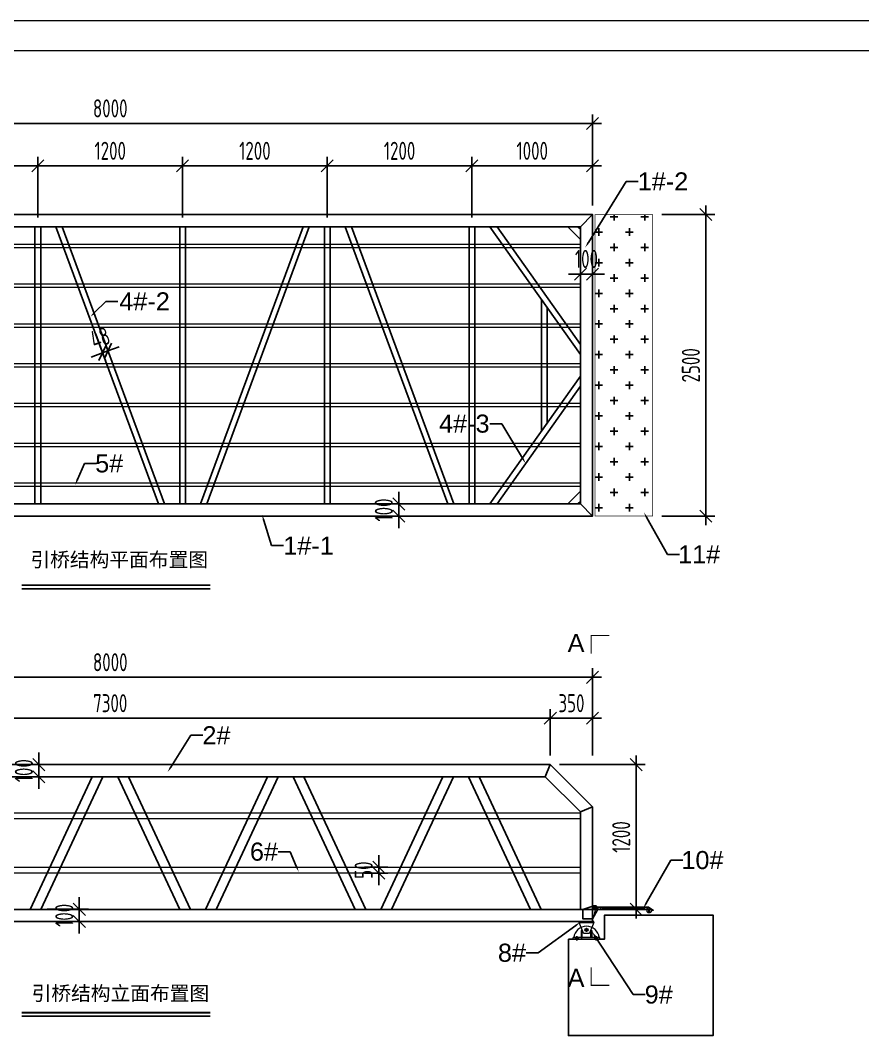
# Model space of a CAD drawing. Header units: millimetres. Extents: x 136606 to 1229059, y 82794 to 127566.
# Drawn here: x 845363 to 852348, y 118569 to 127031 of the extents above; entities that cross this region are included whole.
import ezdxf
from ezdxf import colors
from ezdxf.entities.mleader import LeaderData, LeaderLine
from ezdxf.math import Vec2, Vec3

# ---------------------------------------------------------------- set-up
doc = ezdxf.new("R2010")
doc.units = ezdxf.units.MM
doc.linetypes.add('CENTER', pattern=[0.6, 0.375, -0.075, 0.075, -0.075])
doc.linetypes.add('CENTER2', pattern=[28.575, 19.05, -3.175, 3.175, -3.175])
for name, color, linetype, lineweight in [('加强板', 140, 'Continuous', 18), ('图框', 7, 'Continuous', 13), ('型材', 7, 'Continuous', 15), ('文本', 3, 'Continuous', 13), ('结构', 4, 'Continuous', 18), ('铝斜撑', 241, 'Continuous', 9), ('铝龙骨', 7, 'Continuous', 9)]:
    doc.layers.add(name, color=color, linetype=linetype, lineweight=lineweight)
for name, color, linetype in [('标注', 9, 'Continuous'), ('铝横梁', 220, 'Continuous'), ('铝通', 4, 'Continuous')]:
    doc.layers.add(name, color=color, linetype=linetype)
doc.styles.add('Arial', font='arial.ttf')
doc.styles.add('hztxt', font='ros1.shx', dxfattribs={"width": 0.8, "bigfont": 'hztxt.shx'})
doc.dimstyles.new('DIM-50', dxfattribs={"dimscale": 50, "dimtxt": 3, "dimasz": 2, "dimexe": 1.5, "dimexo": 1.5, "dimgap": 1, "dimtad": 1, "dimdec": 1, "dimdsep": 46, "dimtxsty": 'hztxt', "dimblk": 'OBLIQUE', "dimcen": 0, "dimdle": 1.5, "dimclrd": 9, "dimclre": 9, "dimclrt": 2, "dimadec": 1, "dimazin": 0, "dimtfac": 1, "dimtdec": 1, "dimtix": 1, "dimtmove": 2, "dimatfit": 3, "dimldrblk": 'OBLIQUE', "dimfxl": 15, "dimtolj": 1, "dimtzin": 0, "dimarcsym": 1})

# ---------------------------------------------------------------- blocks, each defined once
blk = doc.blocks.new('_Oblique')
at = {"color": 0, "linetype": 'ByBlock', "lineweight": -2}
blk.add_line((-0.5, -0.5), (0.5, 0.5), dxfattribs=at)
blk = doc.blocks.new('*D942')
at = {"layer": 'Defpoints', "color": 0, "transparency": 16777216}
for p in [(842108.3, 121582), (842108.3, 120857.5, 0), (850108.3, 120857.5, 0)]:
    blk.add_point(p, dxfattribs=at)
at = {"layer": '标注', "color": 9, "lineweight": -2, "transparency": 16777216}
for p, q in [((842108.3, 120932.5), (842108.3, 121657)), ((850108.3, 120932.5), (850108.3, 121657)), ((850183.3, 121582), (842033.3, 121582))]:
    blk.add_line(p, q, dxfattribs=at)
at = {"layer": '标注', "color": 9, "lineweight": -2, "transparency": 16777216, "xscale": 100, "yscale": 100, "zscale": 100, "rotation": 180}
blk.add_blockref('_Oblique', (842108.3, 121582), dxfattribs=at)
at = {"layer": '标注', "color": 9, "lineweight": -2, "transparency": 16777216, "xscale": 100, "yscale": 100, "zscale": 100}
blk.add_blockref('_Oblique', (850108.3, 121582), dxfattribs=at)
at = {"layer": '标注', "color": 2, "transparency": 16777216, "insert": (846108.3, 121707), "char_height": 150, "attachment_point": 5, "style": 'hztxt'}
blk.add_mtext('\\A1;8000', dxfattribs=at)
blk = doc.blocks.new('*D944')
at = {"layer": 'Defpoints', "color": 0, "transparency": 16777216}
for p in [(850608.3, 125419.6, 0), (850608.3, 122919.6, 0), (851049, 122919.6)]:
    blk.add_point(p, dxfattribs=at)
at = {"layer": '标注', "color": 9, "lineweight": -2, "transparency": 16777216}
for p, q in [((851049, 125494.6), (851049, 122844.6)), ((850683.3, 125419.6), (851124, 125419.6)), ((850683.3, 122919.6), (851124, 122919.6))]:
    blk.add_line(p, q, dxfattribs=at)
at = {"layer": '标注', "color": 9, "lineweight": -2, "transparency": 16777216, "xscale": 100, "yscale": 100, "zscale": 100}
for p, rotation in [((851049, 125419.6), 90), ((851049, 122919.6), 270)]:
    blk.add_blockref('_Oblique', p, dxfattribs=dict(at, rotation=rotation))
at = {"layer": '标注', "color": 2, "transparency": 16777216, "insert": (850924, 124169.6), "char_height": 150, "attachment_point": 5, "rotation": 90, "style": 'hztxt'}
blk.add_mtext('\\A1;2500', dxfattribs=at)
blk = doc.blocks.new('*D945')
at = {"layer": 'Defpoints', "color": 0, "transparency": 16777216}
for p in [(842108.3, 126175.8), (842108.3, 125419.6, 0), (850108.3, 125419.6, 0)]:
    blk.add_point(p, dxfattribs=at)
at = {"layer": '标注', "color": 9, "lineweight": -2, "transparency": 16777216}
for p, q in [((842108.3, 125494.6), (842108.3, 126250.8)), ((850108.3, 125494.6), (850108.3, 126250.8)), ((850183.3, 126175.8), (842033.3, 126175.8))]:
    blk.add_line(p, q, dxfattribs=at)
at = {"layer": '标注', "color": 9, "lineweight": -2, "transparency": 16777216, "xscale": 100, "yscale": 100, "zscale": 100, "rotation": 180}
blk.add_blockref('_Oblique', (842108.3, 126175.8), dxfattribs=at)
at = {"layer": '标注', "color": 9, "lineweight": -2, "transparency": 16777216, "xscale": 100, "yscale": 100, "zscale": 100}
blk.add_blockref('_Oblique', (850108.3, 126175.8), dxfattribs=at)
at = {"layer": '标注', "color": 2, "transparency": 16777216, "insert": (846108.3, 126300.8), "char_height": 150, "attachment_point": 5, "style": 'hztxt'}
blk.add_mtext('\\A1;8000', dxfattribs=at)
blk = doc.blocks.new('EB')
at = {"layer": '加强板'}
blk.add_lwpolyline([(1337537242.4, 365767056.4), (1337537242.4, 365767006.4), (1337537257.4, 365767006.4), (1337537267.4, 365767056.4)], close=True, dxfattribs=at)
at = {"layer": '铝通'}
blk.add_lwpolyline([(1337537285.1, 365767056, 0.668622), (1337537253.6, 365767089.8), (1337537162.4, 365767061.4), (1337537162.4, 365766981.4), (1337537242.4, 365766981.4)], format="xyb", close=True, dxfattribs=at)
blk.add_circle((1337537262.4, 365767066.4), 7, dxfattribs=at)
blk = doc.blocks.new('A$C1CD0366B')
at = {"color": 1, "linetype": 'CENTER', "ltscale": 0.52}
for p, q in [((55.7, 60), (84.3, 60)), ((70, 45.7), (70, 74.3))]:
    blk.add_line(p, q, dxfattribs=at)
blk.add_lwpolyline([(0, 120), (0, 0), (10, 0), (10, 120)], close=True)
blk.add_lwpolyline([(10, 120), (96.7, 83.9, -0.315452), (100, 79.2), (100, 40.8, -0.315452), (96.7, 36.1), (10, 0)], format="xyb")
blk.add_circle((70, 60), 13)
blk = doc.blocks.new('*D946')
at = {"layer": 'Defpoints', "color": 0, "transparency": 16777216}
for p in [(845511.2, 119657.5, 0), (845511.2, 119557.5, 0), (845852, 119557.5)]:
    blk.add_point(p, dxfattribs=at)
at = {"layer": '标注', "color": 9, "lineweight": -2, "transparency": 16777216}
for p, q in [((845852, 119657.5), (845852, 119757.5)), ((845586.2, 119657.5), (845927, 119657.5)), ((845852, 119657.5), (845852, 119557.5)), ((845586.2, 119557.5), (845927, 119557.5)), ((845852, 119557.5), (845852, 119457.5))]:
    blk.add_line(p, q, dxfattribs=at)
at = {"layer": '标注', "color": 9, "lineweight": -2, "transparency": 16777216, "xscale": 100, "yscale": 100, "zscale": 100}
for p, rotation in [((845852, 119657.5), 270), ((845852, 119557.5), 90)]:
    blk.add_blockref('_Oblique', p, dxfattribs=dict(at, rotation=rotation))
at = {"layer": '标注', "color": 2, "transparency": 16777216, "insert": (845727, 119607.5), "char_height": 150, "attachment_point": 5, "rotation": 90, "style": 'hztxt'}
blk.add_mtext('\\A1;100', dxfattribs=at)
blk = doc.blocks.new('*D947')
at = {"layer": 'Defpoints', "color": 0, "transparency": 16777216}
for p in [(849758.3, 120857.5, 0), (850108.3, 119657.5, 0), (850471.3, 119657.5)]:
    blk.add_point(p, dxfattribs=at)
at = {"layer": '标注', "color": 9, "lineweight": -2, "transparency": 16777216}
for p, q in [((850471.3, 120932.5), (850471.3, 119582.5)), ((849833.3, 120857.5), (850546.3, 120857.5)), ((850183.3, 119657.5), (850546.3, 119657.5))]:
    blk.add_line(p, q, dxfattribs=at)
at = {"layer": '标注', "color": 9, "lineweight": -2, "transparency": 16777216, "xscale": 100, "yscale": 100, "zscale": 100}
for p, rotation in [((850471.3, 120857.5), 90), ((850471.3, 119657.5), 270)]:
    blk.add_blockref('_Oblique', p, dxfattribs=dict(at, rotation=rotation))
at = {"layer": '标注', "color": 2, "transparency": 16777216, "insert": (850346.3, 120257.5), "char_height": 150, "attachment_point": 5, "rotation": 90, "style": 'hztxt'}
blk.add_mtext('\\A1;1200', dxfattribs=at)
blk = doc.blocks.new('*D948')
at = {"layer": 'Defpoints', "color": 0, "transparency": 16777216}
for p in [(849108.3, 125824), (847908.3, 125319.6, 0), (849108.3, 125319.6, 0)]:
    blk.add_point(p, dxfattribs=at)
at = {"layer": '标注', "color": 9, "lineweight": -2, "transparency": 16777216}
for p, q in [((847908.3, 125394.6), (847908.3, 125899)), ((849108.3, 125394.6), (849108.3, 125899)), ((847833.3, 125824), (849183.3, 125824))]:
    blk.add_line(p, q, dxfattribs=at)
at = {"layer": '标注', "color": 9, "lineweight": -2, "transparency": 16777216, "xscale": 100, "yscale": 100, "zscale": 100, "rotation": 180}
blk.add_blockref('_Oblique', (847908.3, 125824), dxfattribs=at)
at = {"layer": '标注', "color": 9, "lineweight": -2, "transparency": 16777216, "xscale": 100, "yscale": 100, "zscale": 100}
blk.add_blockref('_Oblique', (849108.3, 125824), dxfattribs=at)
at = {"layer": '标注', "color": 2, "transparency": 16777216, "insert": (848508.3, 125949), "char_height": 150, "attachment_point": 5, "style": 'hztxt'}
blk.add_mtext('\\A1;1200', dxfattribs=at)
blk = doc.blocks.new('*D949')
at = {"layer": 'Defpoints', "color": 0, "transparency": 16777216}
for p in [(847908.3, 125824), (846708.3, 125319.6, 0), (847908.3, 125319.6, 0)]:
    blk.add_point(p, dxfattribs=at)
at = {"layer": '标注', "color": 9, "lineweight": -2, "transparency": 16777216}
for p, q in [((846708.3, 125394.6), (846708.3, 125899)), ((847908.3, 125394.6), (847908.3, 125899)), ((846633.3, 125824), (847983.3, 125824))]:
    blk.add_line(p, q, dxfattribs=at)
at = {"layer": '标注', "color": 9, "lineweight": -2, "transparency": 16777216, "xscale": 100, "yscale": 100, "zscale": 100, "rotation": 180}
blk.add_blockref('_Oblique', (846708.3, 125824), dxfattribs=at)
at = {"layer": '标注', "color": 9, "lineweight": -2, "transparency": 16777216, "xscale": 100, "yscale": 100, "zscale": 100}
blk.add_blockref('_Oblique', (847908.3, 125824), dxfattribs=at)
at = {"layer": '标注', "color": 2, "transparency": 16777216, "insert": (847308.3, 125949), "char_height": 150, "attachment_point": 5, "style": 'hztxt'}
blk.add_mtext('\\A1;1200', dxfattribs=at)
blk = doc.blocks.new('*D950')
at = {"layer": 'Defpoints', "color": 0, "transparency": 16777216}
for p in [(846708.3, 125824), (845508.3, 125319.6, 0), (846708.3, 125319.6, 0)]:
    blk.add_point(p, dxfattribs=at)
at = {"layer": '标注', "color": 9, "lineweight": -2, "transparency": 16777216}
for p, q in [((845508.3, 125394.6), (845508.3, 125899)), ((846708.3, 125394.6), (846708.3, 125899)), ((845433.3, 125824), (846783.3, 125824))]:
    blk.add_line(p, q, dxfattribs=at)
at = {"layer": '标注', "color": 9, "lineweight": -2, "transparency": 16777216, "xscale": 100, "yscale": 100, "zscale": 100, "rotation": 180}
blk.add_blockref('_Oblique', (845508.3, 125824), dxfattribs=at)
at = {"layer": '标注', "color": 9, "lineweight": -2, "transparency": 16777216, "xscale": 100, "yscale": 100, "zscale": 100}
blk.add_blockref('_Oblique', (846708.3, 125824), dxfattribs=at)
at = {"layer": '标注', "color": 2, "transparency": 16777216, "insert": (846108.3, 125949), "char_height": 150, "attachment_point": 5, "style": 'hztxt'}
blk.add_mtext('\\A1;1200', dxfattribs=at)
blk = doc.blocks.new('*D951')
at = {"layer": 'Defpoints', "color": 0, "transparency": 16777216}
for p in [(845508.3, 125824), (844308.3, 125319.6, 0), (845508.3, 125319.6, 0)]:
    blk.add_point(p, dxfattribs=at)
at = {"layer": '标注', "color": 9, "lineweight": -2, "transparency": 16777216}
for p, q in [((844308.3, 125394.6), (844308.3, 125899)), ((845508.3, 125394.6), (845508.3, 125899)), ((844233.3, 125824), (845583.3, 125824))]:
    blk.add_line(p, q, dxfattribs=at)
at = {"layer": '标注', "color": 9, "lineweight": -2, "transparency": 16777216, "xscale": 100, "yscale": 100, "zscale": 100, "rotation": 180}
blk.add_blockref('_Oblique', (844308.3, 125824), dxfattribs=at)
at = {"layer": '标注', "color": 9, "lineweight": -2, "transparency": 16777216, "xscale": 100, "yscale": 100, "zscale": 100}
blk.add_blockref('_Oblique', (845508.3, 125824), dxfattribs=at)
at = {"layer": '标注', "color": 2, "transparency": 16777216, "insert": (844908.3, 125949), "char_height": 150, "attachment_point": 5, "style": 'hztxt'}
blk.add_mtext('\\A1;1200', dxfattribs=at)
blk = doc.blocks.new('*D954')
at = {"layer": 'Defpoints', "color": 0, "transparency": 16777216}
for p in [(845737.7, 120857.5, 0), (845516.9, 120757.5), (845737.7, 120757.5, 0)]:
    blk.add_point(p, dxfattribs=at)
at = {"layer": '标注', "color": 9, "lineweight": -2, "transparency": 16777216}
for p, q in [((845516.9, 120857.5), (845516.9, 120957.5)), ((845662.7, 120857.5), (845441.9, 120857.5)), ((845516.9, 120857.5), (845516.9, 120757.5)), ((845662.7, 120757.5), (845441.9, 120757.5)), ((845516.9, 120757.5), (845516.9, 120657.5))]:
    blk.add_line(p, q, dxfattribs=at)
at = {"layer": '标注', "color": 9, "lineweight": -2, "transparency": 16777216, "xscale": 100, "yscale": 100, "zscale": 100}
for p, rotation in [((845516.9, 120857.5), 270), ((845516.9, 120757.5), 90)]:
    blk.add_blockref('_Oblique', p, dxfattribs=dict(at, rotation=rotation))
at = {"layer": '标注', "color": 2, "transparency": 16777216, "insert": (845391.9, 120807.5), "char_height": 150, "attachment_point": 5, "rotation": 90, "style": 'hztxt'}
blk.add_mtext('\\A1;100', dxfattribs=at)
blk = doc.blocks.new('*D955')
at = {"layer": 'Defpoints', "color": 0, "transparency": 16777216}
for p in [(850108.3, 121242.2), (849758.3, 120857.5, 0), (850108.3, 120857.5, 0)]:
    blk.add_point(p, dxfattribs=at)
at = {"layer": '标注', "color": 9, "lineweight": -2, "transparency": 16777216}
for p, q in [((849758.3, 120932.5), (849758.3, 121317.2)), ((850108.3, 120932.5), (850108.3, 121317.2)), ((849683.3, 121242.2), (850183.3, 121242.2))]:
    blk.add_line(p, q, dxfattribs=at)
at = {"layer": '标注', "color": 9, "lineweight": -2, "transparency": 16777216, "xscale": 100, "yscale": 100, "zscale": 100, "rotation": 180}
blk.add_blockref('_Oblique', (849758.3, 121242.2), dxfattribs=at)
at = {"layer": '标注', "color": 9, "lineweight": -2, "transparency": 16777216, "xscale": 100, "yscale": 100, "zscale": 100}
blk.add_blockref('_Oblique', (850108.3, 121242.2), dxfattribs=at)
at = {"layer": '标注', "color": 2, "transparency": 16777216, "insert": (849933.3, 121367.2), "char_height": 150, "attachment_point": 5, "style": 'hztxt'}
blk.add_mtext('\\A1;350', dxfattribs=at)
blk = doc.blocks.new('*D957')
at = {"layer": 'Defpoints', "color": 0, "transparency": 16777216}
for p in [(849758.3, 121242.2), (842458.3, 120857.5, 0), (849758.3, 120857.5, 0)]:
    blk.add_point(p, dxfattribs=at)
at = {"layer": '标注', "color": 9, "lineweight": -2, "transparency": 16777216}
for p, q in [((842458.3, 120932.5), (842458.3, 121317.2)), ((849758.3, 120932.5), (849758.3, 121317.2)), ((842383.3, 121242.2), (849833.3, 121242.2))]:
    blk.add_line(p, q, dxfattribs=at)
at = {"layer": '标注', "color": 9, "lineweight": -2, "transparency": 16777216, "xscale": 100, "yscale": 100, "zscale": 100, "rotation": 180}
blk.add_blockref('_Oblique', (842458.3, 121242.2), dxfattribs=at)
at = {"layer": '标注', "color": 9, "lineweight": -2, "transparency": 16777216, "xscale": 100, "yscale": 100, "zscale": 100}
blk.add_blockref('_Oblique', (849758.3, 121242.2), dxfattribs=at)
at = {"layer": '标注', "color": 2, "transparency": 16777216, "insert": (846108.3, 121367.2), "char_height": 150, "attachment_point": 5, "style": 'hztxt'}
blk.add_mtext('\\A1;7300', dxfattribs=at)
blk = doc.blocks.new('JAGZZ')
at = {"color": 1, "linetype": 'CENTER2', "ltscale": 0.2}
for p, q in [((524627.1, 12917.9), (524627.1, 12953.1)), ((524724.7, 13006.5), (524689.4, 13006.5)), ((524707.1, 12988.9), (524707.1, 13024.1)), ((524787.1, 12917.9), (524787.1, 12953.1)), ((524616.1, 12929.5), (524616.1, 12941.5)), ((524638.1, 12929.5), (524638.1, 12941.5)), ((524776.1, 12929.5), (524776.1, 12941.5)), ((524798.1, 12929.5), (524798.1, 12941.5))]:
    blk.add_line(p, q, dxfattribs=at)
at = {"layer": '结构', "color": 4}
for p, q in [((524597.1, 12929.5), (524597.1, 12941.5)), ((524817.1, 12941.5), (524597.1, 12941.5)), ((524817.1, 12929.5), (524597.1, 12929.5)), ((524817.1, 12929.5), (524817.1, 12941.5))]:
    blk.add_line(p, q, dxfattribs=at)
for points in [[(524670.1, 12941.5), (524670.1, 13001.5), (524662.1, 13001.5), (524662.1, 12941.5)], [(524744.1, 12941.5), (524744.1, 13001.5), (524752.1, 13001.5), (524752.1, 12941.5)]]:
    blk.add_lwpolyline(points, close=True, dxfattribs=at)
at = {"layer": '结构'}
blk.add_circle((524707.1, 13006.5), 13, dxfattribs=at)
at = {"layer": '结构', "color": 4}
blk.add_arc((524707.1, 12931), 105.5, 5.72481, 174.27519, dxfattribs=at)
blk = doc.blocks.new('A$C32F71815')
at = {"layer": '铝斜撑', "linetype": 'Continuous'}
for p, q in [((3, 20), (0, 20)), ((0, 20), (0, 0)), ((40, 0), (0, 0)), ((3, 20), (3, 3)), ((40, 3), (3, 3)), ((40, 0), (40, 3))]:
    blk.add_line(p, q, dxfattribs=at)
blk = doc.blocks.new('A$C42B83C84')
at = {"layer": '图框', "lineweight": 0}
h = blk.add_hatch(dxfattribs=at)
h.set_pattern_fill('ANSI31', color=256, scale=0.5, style=0)
h.set_pattern_definition([(45, (82514.4754, -36464.1272), (-1.122532015, 1.122532015), [])])
edge = h.paths.add_edge_path(flags=17)
edge.add_arc((15, 30), 6.5, 0, 360)
edge = h.paths.add_edge_path()
edge.add_arc((15, 30), 10, 0, 360)
for p, q in [((0, 25), (0, 45)), ((0, 45), (458.1, 45)), ((5, 25), (0, 25)), ((5, 40), (5, 25)), ((456.6, 40), (5, 40)), ((456.6, 40), (497.3, 14.9)), ((458.1, 45), (500, 19.1)), ((461.7, 7), (461.7, 23)), ((466.7, 7), (466.7, 23)), ((497.3, 14.9), (500, 19.1))]:
    blk.add_line(p, q, dxfattribs=at)
for points in [[(29.2, 20), (29.2, 40), (444.2, 40), (444.2, 20)], [(59.2, 40), (59.2, 20), (29.2, 20), (29.2, 40)], [(259.2, 40), (259.2, 20), (229.2, 20), (229.2, 40)]]:
    blk.add_lwpolyline(points, close=True, dxfattribs=at)
blk.add_lwpolyline([(444.2, 20), (444.2, 10, 0.414214), (454.2, 0), (474.2, 0, 0.414214), (484.2, 10), (484.2, 20)], format="xyb", dxfattribs=at)
blk.add_lwpolyline([(458.2, 0), (458.2, 7), (470.2, 7), (470.2, 0)], dxfattribs=at)
for radius in [10, 6.5]:
    blk.add_circle((15, 30), radius, dxfattribs=at)
blk.add_blockref('A$C32F71815', (444.2, 20), dxfattribs=at)
blk = doc.blocks.new('GW-TK')
at = {"layer": '图框'}
for points in [[(927183.55, 464715.01), (927603.55, 464715.01), (927603.55, 464418.01), (927183.55, 464418.01)], [(927188.55, 464710.01), (927598.55, 464710.01), (927598.55, 464423.01), (927188.55, 464423.01)]]:
    blk.add_lwpolyline(points, close=True, dxfattribs=at)
blk = doc.blocks.new('*U907')
at = {"layer": '铝横梁', "color": 11}
blk.add_lwpolyline([(24, -1150), (-24, -1150), (-24, 1150), (24, 1150)], close=True, dxfattribs=at)
blk = doc.blocks.new('*U908')
at = {"color": 0, "linetype": 'ByBlock', "lineweight": -2, "transparency": 16777216}
for p in [(0, 0), (1200, 0), (2400, 0), (3600, 0), (4800, 0), (6000, 0)]:
    blk.add_blockref('*U907', p, dxfattribs=at)
blk = doc.blocks.new('*D1231')
at = {"color": 9, "lineweight": -2, "transparency": 16777216}
for p, q in [((849108.3, 125394.6), (849108.3, 125899)), ((850108.3, 125494.6), (850108.3, 125899)), ((849033.3, 125824), (850183.3, 125824))]:
    blk.add_line(p, q, dxfattribs=at)
at = {"layer": 'Defpoints', "color": 0, "transparency": 16777216}
for p in [(850108.3, 125824), (850108.3, 125419.6, 0), (849108.3, 125319.6, 0)]:
    blk.add_point(p, dxfattribs=at)
at = {"color": 9, "lineweight": -2, "transparency": 16777216, "xscale": 100, "yscale": 100, "zscale": 100, "rotation": 180}
blk.add_blockref('_Oblique', (849108.3, 125824), dxfattribs=at)
at = {"color": 9, "lineweight": -2, "transparency": 16777216, "xscale": 100, "yscale": 100, "zscale": 100}
blk.add_blockref('_Oblique', (850108.3, 125824), dxfattribs=at)
at = {"color": 2, "transparency": 16777216, "insert": (849608.3, 125949), "char_height": 150, "attachment_point": 5, "style": 'hztxt'}
blk.add_mtext('\\A1;1000', dxfattribs=at)
blk = doc.blocks.new('*D1233')
at = {"color": 9, "lineweight": -2, "transparency": 16777216}
for p, q in [((848502.4, 123019.6), (848502.4, 123119.6)), ((848199.2, 123019.6), (848577.4, 123019.6)), ((848502.4, 123019.6), (848502.4, 122919.6)), ((848199.2, 122919.6), (848577.4, 122919.6)), ((848502.4, 122919.6), (848502.4, 122819.6))]:
    blk.add_line(p, q, dxfattribs=at)
at = {"layer": 'Defpoints', "color": 0, "transparency": 16777216}
for p in [(848124.2, 123019.6, 0), (848124.2, 122919.6, 0), (848502.4, 122919.6)]:
    blk.add_point(p, dxfattribs=at)
at = {"color": 9, "lineweight": -2, "transparency": 16777216, "xscale": 100, "yscale": 100, "zscale": 100}
for p, rotation in [((848502.4, 123019.6), 270), ((848502.4, 122919.6), 90)]:
    blk.add_blockref('_Oblique', p, dxfattribs=dict(at, rotation=rotation))
at = {"color": 2, "transparency": 16777216, "insert": (848377.4, 122969.6), "char_height": 150, "attachment_point": 5, "rotation": 90, "style": 'hztxt'}
blk.add_mtext('\\A1;100', dxfattribs=at)
blk = doc.blocks.new('*D1058')
at = {"color": 9, "lineweight": -2, "transparency": 16777216}
for p, q in [((845987.5, 124426.9), (846070.5, 124202.6)), ((846032.5, 124443.6), (846115.5, 124219.3)), ((846089.5, 124289.6), (846183.2, 124324.3)), ((846044.4, 124273), (845950.6, 124238.3)), ((846044.4, 124273), (846089.5, 124289.6))]:
    blk.add_line(p, q, dxfattribs=at)
at = {"layer": 'Defpoints', "color": 0, "transparency": 16777216}
for p in [(845961.5, 124497.3, 0), (846006.5, 124513.9, 0), (846089.5, 124289.6)]:
    blk.add_point(p, dxfattribs=at)
at = {"color": 9, "lineweight": -2, "transparency": 16777216, "xscale": 100, "yscale": 100, "zscale": 100}
for p, rotation in [((846044.4, 124273), 20.30015254299189), ((846089.5, 124289.6), 200.3001525429919)]:
    blk.add_blockref('_Oblique', p, dxfattribs=dict(at, rotation=rotation))
at = {"color": 2, "transparency": 16777216, "insert": (846023.6, 124398.6), "char_height": 150, "attachment_point": 5, "rotation": 20.30015, "style": 'hztxt'}
blk.add_mtext('\\A1;48', dxfattribs=at)
blk = doc.blocks.new('*U911')
at = {"layer": '铝龙骨', "color": 7}
blk.add_lwpolyline([(-3900, -15), (-3900, 15), (3900, 15), (3900, -15)], close=True, dxfattribs=at)
blk = doc.blocks.new('*U912')
at = {"color": 0, "linetype": 'ByBlock', "lineweight": -2, "transparency": 16777216}
for p in [(0, 1980), (0, 1650), (0, 1320), (0, 990), (0, 660), (0, 330), (0, 0)]:
    blk.add_blockref('*U911', p, dxfattribs=at)
blk = doc.blocks.new('*D1235')
at = {"color": 9, "lineweight": -2, "transparency": 16777216}
for p, q in [((850008.3, 124993.5), (850008.3, 124851.8)), ((850108.3, 124993.5), (850108.3, 124851.8)), ((850008.3, 124926.8), (849908.3, 124926.8)), ((850008.3, 124926.8), (850108.3, 124926.8)), ((850108.3, 124926.8), (850208.3, 124926.8))]:
    blk.add_line(p, q, dxfattribs=at)
at = {"layer": 'Defpoints', "color": 0, "transparency": 16777216}
for p in [(850008.3, 125068.5, 0), (850108.3, 125068.5, 0), (850108.3, 124926.8)]:
    blk.add_point(p, dxfattribs=at)
at = {"color": 9, "lineweight": -2, "transparency": 16777216, "xscale": 100, "yscale": 100, "zscale": 100}
blk.add_blockref('_Oblique', (850008.3, 124926.8), dxfattribs=at)
at = {"color": 9, "lineweight": -2, "transparency": 16777216, "xscale": 100, "yscale": 100, "zscale": 100, "rotation": 180}
blk.add_blockref('_Oblique', (850108.3, 124926.8), dxfattribs=at)
at = {"color": 2, "transparency": 16777216, "insert": (850058.3, 125051.8), "char_height": 150, "attachment_point": 5, "style": 'hztxt'}
blk.add_mtext('\\A1;100', dxfattribs=at)
blk = doc.blocks.new('*D1060')
at = {"color": 9, "lineweight": -2, "transparency": 16777216}
for p, q in [((848335.5, 120007.5), (848335.5, 120107.5)), ((848216, 120007.5), (848410.5, 120007.5)), ((848335.5, 120007.5), (848335.5, 119957.5)), ((848216, 119957.5), (848410.5, 119957.5)), ((848335.5, 119957.5), (848335.5, 119857.5))]:
    blk.add_line(p, q, dxfattribs=at)
at = {"layer": 'Defpoints', "color": 0, "transparency": 16777216}
for p in [(848141, 120007.5, 0), (848141, 119957.5, 0), (848335.5, 119957.5)]:
    blk.add_point(p, dxfattribs=at)
at = {"color": 9, "lineweight": -2, "transparency": 16777216, "xscale": 100, "yscale": 100, "zscale": 100}
for p, rotation in [((848335.5, 120007.5), 270), ((848335.5, 119957.5), 90)]:
    blk.add_blockref('_Oblique', p, dxfattribs=dict(at, rotation=rotation))
at = {"color": 2, "transparency": 16777216, "insert": (848210.5, 119982.5), "char_height": 150, "attachment_point": 5, "rotation": 90, "style": 'hztxt'}
blk.add_mtext('\\A1;50', dxfattribs=at)

msp = doc.modelspace()

# ---------------------------------------------------------------- hatches: boundary and pattern name
h = msp.add_hatch()
h.set_pattern_fill('CROSS', color=252, scale=20, angle=90)
h.set_pattern_definition([(90, (-1075921.44, -69575.38), (-127, 127), [63.5, -190.5]), (180, (-1075889.69, -69543.63), (-127, -127), [63.5, -190.5])])
h.paths.add_polyline_path([(850608.2755, 125414.6925), (850128.3253, 125414.6925), (850128.3253, 122919.577), (850608.2755, 122919.577)])

# ---------------------------------------------------------------- linework, layer by layer
at = {"const_width": 5, "elevation": 0.0005}
msp.add_lwpolyline([(850608.2755, 122919.577), (850128.3253, 122919.577), (850128.3253, 125419.577), (850608.2755, 125419.577)], close=True, dxfattribs=at)
at = {"const_width": 15}
for points in [[(845374.7567, 122345.508), (846938.5124, 122345.508)], [(845374.7567, 118800.1812), (846938.5124, 118800.1812)]]:
    msp.add_lwpolyline(points, dxfattribs=at)
for points in [[(845374.7567, 122315.508), (846938.5124, 122315.508)], [(845374.7567, 118770.1812), (846938.5124, 118770.1812)]]:
    msp.add_lwpolyline(points)
at = {"const_width": 10, "elevation": -0.0005}
for points in [[(850097.5636, 121778.9227), (850097.5636, 121928.9227), (850247.5636, 121928.9227)], [(850097.5636, 119176.929), (850097.5636, 119026.929), (850247.5636, 119026.929)]]:
    msp.add_lwpolyline(points, dxfattribs=at)
at = {"elevation": 0.0005}
msp.add_lwpolyline([(849908.2755, 119410.4932), (850208.2755, 119410.4932), (850208.2755, 119610.4932), (851108.2755, 119610.4932), (851108.2755, 118610.4932), (849908.2755, 118610.4932), (849908.2755, 119410.4932)], dxfattribs=at)
at = {"layer": '型材', "elevation": 0.0005}
for points in [[(842208.2755, 120457.4995), (850008.2755, 120457.4995), (850008.2755, 120407.4995), (842208.2755, 120407.4995)], [(842208.2755, 120007.4995), (850008.2755, 120007.4995), (850008.2755, 119957.4995), (842208.2755, 119957.4995)]]:
    msp.add_lwpolyline(points, close=True, dxfattribs=at)
at = {"layer": '铝横梁', "color": 11, "elevation": 0.0005}
for points in [[(845657.2755, 125319.6019), (845708.4543, 125319.6019), (846559.2755, 123019.5522), (846508.0965, 123019.5522)], [(847759.2755, 125319.6019), (847708.0967, 125319.6019), (846857.2755, 123019.5522), (846908.4546, 123019.5522)], [(848057.2755, 125319.6019), (848108.4543, 125319.6019), (848959.2755, 123019.5522), (848908.0965, 123019.5522)], [(849902.2536, 125319.6019), (849987.1064, 125319.6019), (850008.3253, 125298.383), (850008.3253, 125213.5302)], [(849732.3427, 124648.4234), (849684.3427, 124716.2452), (849684.3427, 123622.9089), (849732.3427, 123690.7307)], [(849902.2536, 123019.5522), (849987.1064, 123019.5522), (850008.3253, 123040.7711), (850008.3253, 123125.6239)]]:
    msp.add_lwpolyline(points, close=True, dxfattribs=at)
for points in [[(849257.3253, 125319.6019), (850008.3253, 124258.4722)], [(849316.1305, 125319.6019), (850008.3253, 124341.5613)], [(849257.3253, 123019.5522), (850008.3253, 124080.6819)], [(849316.1305, 123019.5522), (850008.3253, 123997.5927)]]:
    msp.add_lwpolyline(points, dxfattribs=at)
at = {"layer": '铝横梁', "color": 6, "elevation": 0.0005}
for points in [[(845957.8069, 120757.4932), (845444.2982, 119657.4932)], [(846046.0947, 120757.4932), (845532.586, 119657.4932)], [(846171.5018, 120757.4932), (846685.0105, 119657.4932)], [(846259.7895, 120757.4932), (846773.2982, 119657.4932)], [(847411.8069, 120757.4932), (846898.2982, 119657.4932)], [(847500.0947, 120757.4932), (846986.586, 119657.4932)], [(847625.5018, 120757.4932), (848139.0105, 119657.4932)], [(847713.7895, 120757.4932), (848227.2982, 119657.4932)], [(848865.8069, 120757.4932), (848352.2982, 119657.4932)], [(848954.0947, 120757.4932), (848440.586, 119657.4932)], [(849079.5018, 120757.4932), (849593.0105, 119657.4932)], [(849167.7895, 120757.4932), (849681.2982, 119657.4932)]]:
    msp.add_lwpolyline(points, dxfattribs=at)
at = {"layer": '铝通', "color": 4, "elevation": 0.0005}
for points in [[(842108.2755, 125419.6019), (850108.3253, 125419.6019), (850108.3253, 122919.5522), (842108.2755, 122919.5522)], [(842208.2755, 125319.6019), (850008.3253, 125319.6019), (850008.3253, 123019.5522), (842208.2755, 123019.5522)]]:
    msp.add_lwpolyline(points, close=True, dxfattribs=at)
for points in [[(850008.3253, 125319.4766), (850108.3253, 125419.6019)], [(850008.3253, 123019.5522), (850108.3253, 122919.5522)], [(850108.2755, 119657.4932), (850108.2755, 120507.4932), (849758.2755, 120857.4932), (842458.2755, 120857.4932), (842108.2755, 120507.4932), (842108.2755, 119657.4932)], [(849716.8542, 120757.4932), (849758.2755, 120857.4932)], [(850008.2755, 119657.4932), (850008.2755, 120466.0718), (849716.8542, 120757.4932), (842499.6969, 120757.4932), (842208.2755, 120466.0718), (842208.2755, 119657.4932)], [(850008.2755, 120466.0718), (850108.2755, 120507.4932)], [(842108.2755, 119657.4932), (850108.2755, 119657.4932), (850108.2755, 119557.4932), (842108.2755, 119557.4932), (842108.2755, 119657.4932)]]:
    msp.add_lwpolyline(points, dxfattribs=at)

# ---------------------------------------------------------------- block references
for name, p in [('*U908', (843108.2755, 124169.577, 0.0005)), ('*U912', (846108.2379, 123179.5522, 0.001))]:
    msp.add_blockref(name, p)
at = {"color": 0}
msp.add_blockref('JAGZZ', (325351.2184, 106481.0039, 0.0005), dxfattribs=at)
at = {"layer": '图框', "lineweight": 0}
msp.add_blockref('A$C42B83C84', (850113.272, 119632.4922, 0.0005), dxfattribs=at)
at = {"layer": '图框', "rotation": 270}
msp.add_blockref('A$C1CD0366B', (849998.2755, 119557.4932, 0.0005), dxfattribs=at)
at = {"layer": '型材', "color": 22}
msp.add_blockref('EB', (-1336687134.1005, -365647403.9346, 0.0005), dxfattribs=at)
at = {"layer": '文本', "xscale": 50, "yscale": 50, "zscale": 50}
msp.add_blockref('GW-TK', (-45520279.552, -23108720.093), dxfattribs=at)

# ---------------------------------------------------------------- texts
at = {"char_height": 150, "style": 'Arial'}
for insert, attachment_point in [((849901.8224, 121941.5668, -0.0005), 1), ((849901.8224, 119014.2849, -0.0005), 7)]:
    msp.add_mtext_dynamic_manual_height_columns('A', width=409.099518, gutter_width=12.5, heights=[0], dxfattribs=dict(at, insert=insert, attachment_point=attachment_point))
at = {"layer": '文本', "char_height": 120, "attachment_point": 1, "style": 'Arial'}
for s, insert in [('引桥结构平面布置图', (845446.1259, 122617.9078)), ('引桥结构立面布置图', (845456.1024, 119020.782))]:
    msp.add_mtext_dynamic_manual_height_columns(s, width=2727.023976, gutter_width=12.5, heights=[0], dxfattribs=dict(at, insert=insert))

# ---------------------------------------------------------------- dimensions: what is measured, and where the dimension line sits
dim = msp.add_linear_dim(base=(850108.3253, 125823.9805), p1=(849108.2755, 125319.6019, 0.0005), p2=(850108.3253, 125419.6019, 0.0005), dimstyle='DIM-50')
dim.commit()
dim.dimension.update_dxf_attribs({"geometry": '*D1231', "text_midpoint": (849608.3004, 125948.9805)})
for p1, p2, distance, picture, middle in [((850008.3253, 125068.4611, 0.0005), (850108.3253, 125068.4611, 0.0005), -141.6386, '*D1235', (850058.3253, 125051.8226)), ((845961.4685, 124497.268, 0.0005), (846006.4872, 124513.921, 0.0005), -239.1327, '*D1058', (846023.5748, 124398.5508)), ((848140.9938, 120007.4995, 0.0005), (848140.9938, 119957.4995, 0.0005), 194.4664, '*D1060', (848210.4602, 119982.4995))]:
    dim = msp.add_aligned_dim(p1=p1, p2=p2, distance=distance, dimstyle='DIM-50')
    dim.commit()
    dim.dimension.update_dxf_attribs({"geometry": picture, "text_midpoint": middle})
dim = msp.add_linear_dim(base=(848502.4131, 122919.5522), p1=(848124.1925, 123019.5522, 0.0005), p2=(848124.1925, 122919.5522, 0.0005), angle=90, dimstyle='DIM-50')
dim.commit()
dim.dimension.update_dxf_attribs({"geometry": '*D1233', "text_midpoint": (848377.4131, 122969.5522)})
at = {"layer": '标注'}
for base, p1, p2, picture, middle in [((842108.2755, 126175.8191), (850108.3253, 125419.6019, 0.0005), (842108.2755, 125419.6019, 0.0005), '*D945', (846108.3004, 126300.8191)), ((845508.2755, 125823.9805), (844308.2755, 125319.6019, 0.0005), (845508.2755, 125319.6019, 0.0005), '*D951', (844908.2755, 125948.9805)), ((846708.2755, 125823.9805), (845508.2755, 125319.6019, 0.0005), (846708.2755, 125319.6019, 0.0005), '*D950', (846108.2755, 125948.9805)), ((847908.2755, 125823.9805), (846708.2755, 125319.6019, 0.0005), (847908.2755, 125319.6019, 0.0005), '*D949', (847308.2755, 125948.9805)), ((849108.2755, 125823.9805), (847908.2755, 125319.6019, 0.0005), (849108.2755, 125319.6019, 0.0005), '*D948', (848508.2755, 125948.9805))]:
    dim = msp.add_linear_dim(base=base, p1=p1, p2=p2, dimstyle='DIM-50', dxfattribs=at)
    dim.commit()
    dim.dimension.update_dxf_attribs({"geometry": picture, "text_midpoint": middle})
for base, p1, p2, angle, picture, middle in [((851048.9977, 122919.577), (850608.2755, 125419.577, 0.0005), (850608.2755, 122919.577, 0.0005), 90, '*D944', (850923.9977, 124169.577)), ((849758.2755, 121242.1688), (842458.2755, 120857.4932, 0.0005), (849758.2755, 120857.4932, 0.0005), 180, '*D957', (846108.2755, 121367.1688)), ((850108.2755, 121242.1688), (849758.2755, 120857.4932, 0.0005), (850108.2755, 120857.4932, 0.0005), 180, '*D955', (849933.2755, 121367.1688)), ((845516.9412, 120757.4932), (845737.6976, 120857.4932, 0.0005), (845737.6976, 120757.4932, 0.0005), 90, '*D954', (845391.9412, 120807.4932)), ((850471.3371, 119657.4932), (849758.2755, 120857.4932, 0.0005), (850108.2755, 119657.4932, 0.0005), 90, '*D947', (850346.3371, 120257.4932)), ((845851.9588, 119557.4932), (845511.2454, 119657.4932, 0.0005), (845511.2454, 119557.4932, 0.0005), 90, '*D946', (845726.9588, 119607.4932))]:
    dim = msp.add_linear_dim(base=base, p1=p1, p2=p2, angle=angle, dimstyle='DIM-50', dxfattribs=at)
    dim.commit()
    dim.dimension.update_dxf_attribs({"geometry": picture, "text_midpoint": middle})
dim = msp.add_aligned_dim(p1=(850108.2755, 120857.4932, 0.0005), p2=(842108.2755, 120857.4932, 0.0005), distance=-724.4948, dimstyle='DIM-50', dxfattribs=at)
dim.commit()
dim.dimension.update_dxf_attribs({"geometry": '*D942', "text_midpoint": (846108.2755, 121706.988)})

# ---------------------------------------------------------------- leaders
at = {"layer": '标注', "color": 6}
ml = msp.add_multileader_mtext('Standard', dxfattribs=at)
ml.set_content('1#-2', color=6, style='Arial')
ml.set_leader_properties(color=9)
ml.build(insert=Vec2(0, 0))
ml.multileader.update_dxf_attribs({"dogleg_length": 100, "arrow_head_size": 50})
ctx = ml.context
ctx.base_point, ctx.char_height, ctx.arrow_head_size, ctx.landing_gap_size, ctx.plane_origin = Vec3(850487.2344, 125695.0452, -0.0005), 150, 50, 1, Vec3(854698.6263, 126975.4628, -0.0005)
ctx.text_align_type = 2
notes = []
notes.append((ctx, [(1, (1, 1, 0), (850387.2344, 125695.0452, -0.0005), (1, 0), 100, [(0, [(850048.1787, 125146.8167, -0.0005)], 0, [])])]))
ctx.mtext.insert, ctx.mtext.alignment, ctx.mtext.flow_direction = Vec3(850902.308, 125770.0452, -0.0005), 3, 5
ml = msp.add_multileader_mtext('Standard', dxfattribs=at)
ml.set_content('4#-2', color=6, style='Arial')
ml.set_leader_properties(color=9)
ml.build(insert=Vec2(0, 0))
ml.multileader.update_dxf_attribs({"dogleg_length": 100, "arrow_head_size": 50})
ctx = ml.context
ctx.base_point, ctx.char_height, ctx.arrow_head_size, ctx.landing_gap_size, ctx.plane_origin = Vec3(846171.9812, 124700.0485), 150, 50, 1, Vec3(847228.8743, 125538.9188)
ctx.text_align_type = 2
notes.append((ctx, [(0, (1, 1, 0), (846071.9812, 124700.0485), (1, 0), 100, [(0, [(845943.0144, 124571.1398)], 0, [])])]))
ctx.mtext.insert, ctx.mtext.alignment, ctx.mtext.flow_direction = Vec3(846602.7424, 124775.0485), 3, 5
ml = msp.add_multileader_mtext('Standard', dxfattribs=at)
ml.set_content('4#-3', color=6, style='Arial')
ml.set_leader_properties(color=9)
ml.build(insert=Vec2(0, 0))
ml.multileader.update_dxf_attribs({"dogleg_length": 100, "arrow_head_size": 50})
ctx = ml.context
ctx.base_point, ctx.char_height, ctx.arrow_head_size, ctx.landing_gap_size, ctx.plane_origin = Vec3(848846.3516, 123685.1433, 0.0005), 150, 50, 1, Vec3(850004.1271, 125666.1768, 0.0005)
ctx.text_align_type = 2
notes.append((ctx, [(1, (1, 1, 0), (849355.5822, 123685.1433, 0.0005), (-1, 0), 100, [(0, [(849553.0436, 123357.2544, 0.0005)], 0, [])])]))
ctx.mtext.insert, ctx.mtext.alignment, ctx.mtext.flow_direction = Vec3(849254.5822, 123761.4022, 0.0005), 3, 5
ml = msp.add_multileader_mtext('Standard', dxfattribs=at)
ml.set_content('5#', color=6, style='Arial')
ml.set_leader_properties(color=9)
ml.build(insert=Vec2(0, 0))
ml.multileader.update_dxf_attribs({"dogleg_length": 100, "arrow_head_size": 50})
ctx = ml.context
ctx.base_point, ctx.char_height, ctx.arrow_head_size, ctx.landing_gap_size, ctx.plane_origin = Vec3(845994.533, 123355.3364, -0.0005), 150, 50, 1, Vec3(846076.259, 125077.9574, -0.0005)
ctx.text_align_type = 2
notes.append((ctx, [(1, (1, 1, 0), (845894.533, 123355.3364, -0.0005), (1, 0), 100, [(0, [(845816.7266, 123177.1624, -0.0005)], 0, [])])]))
ctx.mtext.insert, ctx.mtext.alignment, ctx.mtext.flow_direction = Vec3(846216.4175, 123431.5953, -0.0005), 3, 5
ml = msp.add_multileader_mtext('Standard', dxfattribs=at)
ml.set_content('1#-1', color=6, style='Arial')
ml.set_leader_properties(color=9)
ml.build(insert=Vec2(0, 0))
ml.multileader.update_dxf_attribs({"dogleg_length": 100, "arrow_head_size": 50})
ctx = ml.context
ctx.base_point, ctx.char_height, ctx.arrow_head_size, ctx.landing_gap_size, ctx.plane_origin = Vec3(847546.1728, 122674.3765, -0.0005), 150, 50, 1, Vec3(847364.3649, 124145.4397, -0.0005)
ctx.text_align_type = 2
notes.append((ctx, [(1, (1, 1, 0), (847446.1728, 122674.3765, -0.0005), (1, 0), 100, [(0, [(847367.8442, 122930.4723, -0.0005)], 0, [])])]))
ctx.mtext.insert, ctx.mtext.alignment, ctx.mtext.flow_direction = Vec3(847962.6989, 122749.3765, -0.0005), 3, 5
ml = msp.add_multileader_mtext('Standard', dxfattribs=at)
ml.set_content('11#', color=6, style='Arial')
ml.set_leader_properties(color=9)
ml.build(insert=Vec2(0, 0))
ml.multileader.update_dxf_attribs({"dogleg_length": 100, "arrow_head_size": 50})
ctx = ml.context
ctx.base_point, ctx.char_height, ctx.arrow_head_size, ctx.landing_gap_size, ctx.plane_origin = Vec3(850829.8305, 122601.3225, -0.0005), 150, 50, 1, Vec3(856262.7939, 124871.1262, -0.0005)
ctx.text_align_type = 2
notes.append((ctx, [(0, (1, 1, 0), (850729.8305, 122601.3225, -0.0005), (1, 0), 100, [(0, [(850534.4435, 122949.577, -0.0005)], 0, [])])]))
ctx.mtext.insert, ctx.mtext.alignment, ctx.mtext.flow_direction = Vec3(851167.7252, 122676.3225, -0.0005), 3, 5
ml = msp.add_multileader_mtext('Standard', dxfattribs=at)
ml.set_content('2#', color=6, style='Arial')
ml.set_leader_properties(color=9)
ml.build(insert=Vec2(0, 0))
ml.multileader.update_dxf_attribs({"dogleg_length": 100, "arrow_head_size": 50})
ctx = ml.context
ctx.base_point, ctx.char_height, ctx.arrow_head_size, ctx.landing_gap_size, ctx.plane_origin = Vec3(846877.0592, 121101.5986, 0.0005), 150, 50, 1, Vec3(846495.3903, 121692.833, 0.0005)
ctx.text_align_type = 2
notes.append((ctx, [(1, (1, 1, 0), (846777.0592, 121101.5986, 0.0005), (1, 0), 100, [(0, [(846584.1977, 120795.6329, 0.0005)], 0, [])])]))
ctx.mtext.insert, ctx.mtext.width, ctx.mtext.alignment, ctx.mtext.flow_direction = Vec3(847105.819, 121176.5986, 0.0005), 150, 3, 5
ml = msp.add_multileader_mtext('Standard', dxfattribs=at)
ml.set_content('6#', color=6, style='Arial')
ml.set_leader_properties(color=9)
ml.build(insert=Vec2(0, 0))
ml.multileader.update_dxf_attribs({"dogleg_length": 100, "arrow_head_size": 50})
ctx = ml.context
ctx.base_point, ctx.char_height, ctx.arrow_head_size, ctx.landing_gap_size, ctx.plane_origin = Vec3(847276.4968, 120134.9746, 0.0005), 150, 50, 1, Vec3(847649.5251, 120791.825, 0.0005)
ctx.text_align_type = 2
notes.append((ctx, [(0, (1, 1, 0), (847601.0411, 120134.9746, 0.0005), (-1, 0), 100, [(0, [(847671.1966, 119968.9844, 0.0005)], 0, [])])]))
ctx.mtext.insert, ctx.mtext.width, ctx.mtext.alignment, ctx.mtext.flow_direction = Vec3(847500.0411, 120211.2335, 0.0005), 150, 3, 5
ml = msp.add_multileader_mtext('Standard', dxfattribs=at)
ml.set_content('10#', color=6, style='Arial')
ml.set_leader_properties(color=9)
ml.build(insert=Vec2(0, 0))
ml.multileader.update_dxf_attribs({"dogleg_length": 100, "arrow_head_size": 50})
ctx = ml.context
ctx.base_point, ctx.char_height, ctx.arrow_head_size, ctx.landing_gap_size, ctx.plane_origin = Vec3(850856.8511, 120065.0099, -0.0026), 150, 50, 1, Vec3(848040.0837, 121723.4157, -0.0026)
ctx.text_align_type = 2
notes.append((ctx, [(1, (1, 1, 0), (850756.8511, 120065.0099, -0.0026), (1, 0), 100, [(0, [(850528.7261, 119664.065, -0.0026)], 0, [])])]))
ctx.mtext.insert, ctx.mtext.alignment, ctx.mtext.flow_direction = Vec3(851194.7458, 120141.2688, -0.0026), 3, 5
ml = msp.add_multileader_mtext('Standard', dxfattribs=at)
ml.set_content('8#', color=6, style='Arial')
ml.set_leader_properties(color=9)
ml.build(insert=Vec2(0, 0))
ml.multileader.update_dxf_attribs({"dogleg_length": 100, "arrow_head_size": 50})
ctx = ml.context
ctx.base_point, ctx.char_height, ctx.arrow_head_size, ctx.landing_gap_size, ctx.plane_origin = Vec3(849333.8011, 119296.3877), 150, 50, 1, Vec3(853747.7383, -485621.6191)
ctx.text_align_type = 2
notes.append((ctx, [(1, (1, 1, 0), (849657.7315, 119296.3877), (-1, 0), 100, [(0, [(850009.2239, 119552.3627)], 0, [])])]))
ctx.mtext.insert, ctx.mtext.alignment, ctx.mtext.flow_direction = Vec3(849556.7315, 119372.6466), 3, 5
ml = msp.add_multileader_mtext('Standard', dxfattribs=at)
ml.set_content('9#', color=6, style='Arial')
ml.set_leader_properties(color=9)
ml.build(insert=Vec2(0, 0))
ml.multileader.update_dxf_attribs({"dogleg_length": 100, "arrow_head_size": 50})
ctx = ml.context
ctx.base_point, ctx.char_height, ctx.arrow_head_size, ctx.landing_gap_size, ctx.plane_origin = Vec3(850544.6448, 118949.9644), 150, 50, 1, Vec3(854364.0623, -485699.0378)
ctx.text_align_type = 2
notes.append((ctx, [(1, (1, 1, 0), (850444.6448, 118949.9644), (1, 0), 100, [(0, [(850102.5767, 119474.944)], 0, [])])]))
ctx.mtext.insert, ctx.mtext.alignment, ctx.mtext.flow_direction = Vec3(850773.9857, 119026.2233), 3, 5
for ctx, leaders in notes:
    for number, flags, end, landing, length, lines in leaders:
        leader = LeaderData()
        leader.index, (leader.has_last_leader_line, leader.has_dogleg_vector, leader.attachment_direction) = number, flags
        leader.last_leader_point, leader.dogleg_vector, leader.dogleg_length = Vec3(end), Vec3(landing), length
        for number, points, colour, breaks in lines:
            line = LeaderLine()
            line.index, line.vertices, line.color, line.breaks = number, Vec3.list(points), colors.encode_raw_color(colour), breaks
            leader.lines.append(line)
        ctx.leaders.append(leader)

doc.saveas('drawing.dxf')
